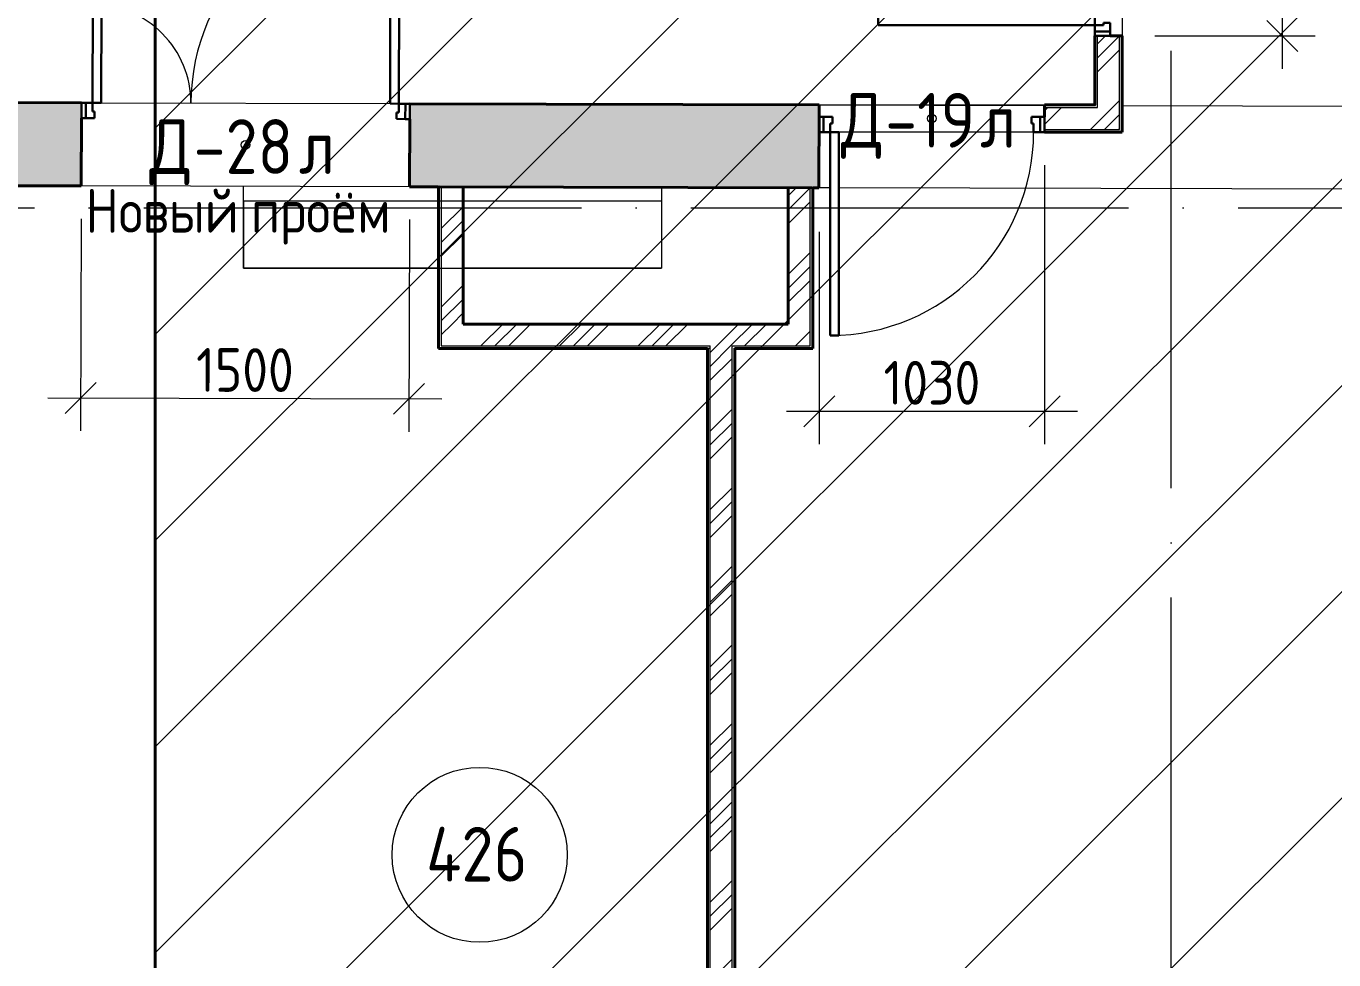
# Model space of a CAD drawing. Header units: millimetres. Extents: x 3050 to 430575, y -569542 to 36130.
# Drawn here: x 292796 to 298773, y -425454 to -421184 of the extents above; entities that cross this region are included whole.
import ezdxf

# ---------------------------------------------------------------- set-up
doc = ezdxf.new("R2010")
doc.units = ezdxf.units.MM
doc.linetypes.add('ADSK_Линия сетки', pattern=[25, 20, -2.5, 0, -2.5])
doc.linetypes.add('ADSK_Сверху', pattern=[4.5, 3, -1.5])
for name, color, linetype, lineweight in [('Двери', 7, 'Continuous', 18), ('Марки дверей', 7, 'Continuous', 20), ('Марки помещений', 7, 'Continuous', 20), ('Оси', 7, 'Continuous', 9), ('Перекрытие', 7, 'Continuous', 18), ('Размеры', 7, 'Continuous', 9), ('Стены внутренние', 7, 'Continuous', 18), ('Стены штриховка', 7, 'Continuous', 18)]:
    doc.layers.add(name, color=color, linetype=linetype, lineweight=lineweight)
doc.layers.add('Линии', color=7, linetype='Continuous', lineweight=9, true_color=0x00a600)
doc.styles.add('GOST Common', font='GOST_Common.ttf', dxfattribs={"width": 0.9, "height": 200})
doc.styles.add('GOST Common_1', font='GOST_Common.ttf', dxfattribs={"width": 0.9, "height": 350})
doc.styles.add('GOST Common_2', font='GOST_Common.ttf', dxfattribs={"width": 0.9, "height": 250})
doc.dimstyles.new('ADSK_Основной_2_мм_Округление_до_1_мм', dxfattribs={"dimscale": 304.8, "dimtxt": 201.142999, "dimasz": 0.463911, "dimexe": 0.492126, "dimexo": 0.492126, "dimgap": 0.098425, "dimtad": 1, "dimdec": 0, "dimdsep": 46, "dimtxsty": 'GOST Common', "dimblk1": 'OBLIQUE', "dimblk2": 'OBLIQUE', "dimsah": 1, "dimcen": 0.09, "dimdle": 0.492126, "dimazin": 2, "dimtfac": 1, "dimtdec": 4, "dimtix": 1, "dimtmove": 0, "dimatfit": 3, "dimfxl": 1, "dimtvp": 1, "dimtolj": 1, "dimtzin": 0, "dimlwd": 20, "dimlwe": 20, "dimarcsym": 2})
pattern_1 = [(45, (279419.6, -430621.92), (-179.605, 179.605), []), (45, (279483.1, -430621.92), (0, 359.2102), []), (45, (279356.1, -430621.92), (0, 359.2102), [])]

# ---------------------------------------------------------------- blocks, each defined once
blk = doc.blocks.new('AC_Дверь_Двупольная - Д-28л 1500х2200h-2309813-04 План 4-го этажа маркировочный')
at = {"layer": 'Двери', "lineweight": 30}
for p, q in [((700, 1140), (660, 1140)), ((660, 1140), (660, 190)), ((700, 190), (700, 1140)), ((-700, 640), (-660, 640)), ((-700, 190), (-700, 640)), ((-660, 640), (-660, 190)), ((-750, 190), (-730, 190)), ((-750, 120), (-750, 190)), ((-730, 190), (-700, 190)), ((-730, 120), (-730, 190)), ((-730, 190), (-730, 120)), ((-660, 190), (-700, 190)), ((-700, 190), (-700, 150)), ((660, 190), (700, 190)), ((730, 190), (700, 190)), ((700, 190), (700, 150)), ((730, 120), (730, 190)), ((750, 190), (730, 190)), ((730, 190), (730, 120)), ((750, 120), (750, 190)), ((-730, 120), (-750, 120)), ((-690, 120), (-730, 120)), ((-700, 150), (-690, 150)), ((-690, 150), (-690, 120)), ((700, 150), (690, 150)), ((690, 150), (690, 120)), ((690, 120), (730, 120)), ((730, 120), (750, 120))]:
    blk.add_line(p, q, dxfattribs=at)
at = {"layer": 'Двери'}
for centre, radius, start, end in [((700, 190), 950, 90, 180), ((-700, 190), 450, 360, 90)]:
    blk.add_arc(centre, radius, start, end, dxfattribs=at)
blk = doc.blocks.new('AC_Дверь_Двупольная - Д-32п 1700х2200h-2309859-04 План 4-го этажа маркировочный')
at = {"layer": 'Двери', "lineweight": 30}
for p, q in [((-800, 1052), (-760, 1052)), ((-800, 62), (-800, 1052)), ((-760, 1052), (-760, 62)), ((800, 672), (760, 672)), ((760, 672), (760, 62)), ((800, 62), (800, 672)), ((-850, 62), (-830, 62)), ((-850, -8), (-850, 62)), ((-830, 62), (-800, 62)), ((-830, -8), (-830, 62)), ((-830, 62), (-830, -8)), ((-760, 62), (-800, 62)), ((-800, 62), (-800, 22)), ((760, 62), (800, 62)), ((830, 62), (800, 62)), ((800, 62), (800, 22)), ((830, -8), (830, 62)), ((850, 62), (830, 62)), ((830, 62), (830, -8)), ((850, -8), (850, 62)), ((-800, 22), (-790, 22)), ((-790, 22), (-790, -8)), ((800, 22), (790, 22)), ((790, 22), (790, -8)), ((-830, -8), (-850, -8)), ((-790, -8), (-830, -8)), ((790, -8), (830, -8)), ((830, -8), (850, -8))]:
    blk.add_line(p, q, dxfattribs=at)
at = {"layer": 'Двери', "linetype": 'ADSK_Сверху', "lineweight": 9}
for p, q in [((-760, 1037), (-744, 1037)), ((-744, 1037), (-744, 998.5)), ((-744, 1017.7), (-744, 1026.4)), ((-744, 1026.4), (-720.3, 1026.4)), ((-720.3, 1026.4), (-677.5, 983.6)), ((-744, 998.5), (-760, 998.5)), ((-744, 1007.7), (-713.9, 977.6)), ((-713.9, 136.4), (-713.9, 977.6)), ((-677.5, 130.3), (-677.5, 983.6)), ((720.3, 646.4), (677.5, 603.6)), ((677.5, 130.3), (677.5, 603.6)), ((744, 627.7), (713.9, 597.6)), ((744, 646.4), (720.3, 646.4)), ((760, 657), (744, 657)), ((744, 657), (744, 618.5)), ((744, 637.7), (744, 646.4)), ((744, 618.5), (760, 618.5)), ((713.9, 136.4), (713.9, 597.6)), ((-744, 106.3), (-713.9, 136.4)), ((-720.3, 87.5), (-677.5, 130.3)), ((720.3, 87.5), (677.5, 130.3)), ((744, 106.3), (713.9, 136.4)), ((-744, 115.5), (-760, 115.5)), ((-760, 77), (-744, 77)), ((-744, 77), (-744, 115.5)), ((-744, 87.5), (-720.3, 87.5)), ((744, 87.5), (720.3, 87.5)), ((744, 77), (744, 115.5)), ((744, 115.5), (760, 115.5)), ((760, 77), (744, 77))]:
    blk.add_line(p, q, dxfattribs=at)
at = {"layer": 'Двери'}
for centre, radius, start, end in [((-800, 62), 990, 360, 90), ((800, 62), 610, 90, 180)]:
    blk.add_arc(centre, radius, start, end, dxfattribs=at)
blk = doc.blocks.new('AC_Дверь_Однопольная - Д-19л 1030х2200h-1983222-04 План 4-го этажа маркировочный')
at = {"layer": 'Двери', "lineweight": 30}
for p, q in [((465, 992), (425, 992)), ((425, 992), (425, 62)), ((465, 62), (465, 992)), ((-495, 62), (-515, 62)), ((-515, 62), (-515, -8)), ((-465, 62), (-495, 62)), ((-495, 62), (-495, -8)), ((-495, -8), (-495, 62)), ((-465, 22), (-465, 62)), ((425, 62), (465, 62)), ((495, 62), (465, 62)), ((465, 62), (465, 22)), ((495, -8), (495, 62)), ((515, 62), (495, 62)), ((495, 62), (495, -8)), ((515, -8), (515, 62)), ((-455, 22), (-465, 22)), ((-455, -8), (-455, 22)), ((465, 22), (455, 22)), ((455, 22), (455, -8)), ((-515, -8), (-495, -8)), ((-495, -8), (-455, -8)), ((455, -8), (495, -8)), ((495, -8), (515, -8))]:
    blk.add_line(p, q, dxfattribs=at)
at = {"layer": 'Двери'}
blk.add_arc((465, 62), 930, 90, 180, dxfattribs=at)
blk = doc.blocks.new('ADSK_Марка_Помещение_ОдноЗначение - Номер-247393-04 План 4-го этажа маркировочный')
at = {"layer": 'Марки помещений'}
blk.add_circle((0, 0), 4, dxfattribs=at)
blk = doc.blocks.new('ADSK_Марка_Дверь - Марка типа и комментарии-2020407-04 План 4-го этажа маркировочный')
at = {"layer": 'Марки дверей', "lineweight": 9}
blk.add_circle((0, 0), 0.2, dxfattribs=at)
blk = doc.blocks.new('ADSK_Марка_Дверь - Типоразмер_ADSK_Марка-58376-04 План 4-го этажа маркировочный')
at = {"layer": 'Марки дверей', "lineweight": 9}
blk.add_circle((0, 0), 0.2, dxfattribs=at)
blk = doc.blocks.new('_Oblique')
at = {"color": 0, "linetype": 'ByBlock', "lineweight": -2}
blk.add_line((-0.5, -0.5), (0.5, 0.5), dxfattribs=at)
blk = doc.blocks.new('*D9941')
at = {"layer": 'Defpoints', "color": 0, "lineweight": 40, "transparency": 16777216}
for p in [(293048.1, -421915.2), (294548.1, -421919.1), (294545.5, -422889)]:
    blk.add_point(p, dxfattribs=at)
at = {"layer": 'Размеры', "color": 0, "lineweight": 20, "transparency": 16777216}
for p, q in [((293047.7, -422065.2), (293045.1, -423035)), ((294547.7, -422069.1), (294545.1, -423039)), ((292895.5, -422884.6), (294695.5, -422889.4))]:
    blk.add_line(p, q, dxfattribs=at)
at = {"layer": 'Размеры', "color": 0, "lineweight": 20, "transparency": 16777216, "xscale": 141.4, "yscale": 141.4, "zscale": 141.4}
for p, rotation in [((293045.5, -422885), 179.8485505273575), ((294545.5, -422889), 359.8485505273575)]:
    blk.add_blockref('_Oblique', p, dxfattribs=dict(at, rotation=rotation))
at = {"layer": 'Размеры', "color": 0, "lineweight": 20, "transparency": 16777216, "insert": (293795.8, -422757), "char_height": 200, "width": 560.473, "attachment_point": 5, "rotation": 359.84855, "style": 'GOST Common'}
blk.add_mtext('\\A1;1500', dxfattribs=at)
blk = doc.blocks.new('*D9942')
at = {"layer": 'Defpoints', "color": 0, "lineweight": 40, "transparency": 16777216}
for p in [(297450.5, -421670.2), (296420.5, -421975.1), (297450.5, -422945.5)]:
    blk.add_point(p, dxfattribs=at)
at = {"layer": 'Размеры', "color": 0, "lineweight": 20, "transparency": 16777216}
for p, q in [((297450.5, -421820.2), (297450.5, -423095.5)), ((296420.5, -422125.1), (296420.5, -423095.5)), ((296270.5, -422945.5), (297600.5, -422945.5))]:
    blk.add_line(p, q, dxfattribs=at)
at = {"layer": 'Размеры', "color": 0, "lineweight": 20, "transparency": 16777216, "xscale": 141.4, "yscale": 141.4, "zscale": 141.4, "rotation": 180}
blk.add_blockref('_Oblique', (296420.5, -422945.5), dxfattribs=at)
at = {"layer": 'Размеры', "color": 0, "lineweight": 20, "transparency": 16777216, "xscale": 141.4, "yscale": 141.4, "zscale": 141.4}
blk.add_blockref('_Oblique', (297450.5, -422945.5), dxfattribs=at)
at = {"layer": 'Размеры', "color": 0, "lineweight": 20, "transparency": 16777216, "insert": (296935.5, -422815.5), "char_height": 200, "width": 560.473, "attachment_point": 5, "style": 'GOST Common'}
blk.add_mtext('\\A1;1030', dxfattribs=at)
blk = doc.blocks.new('*D9943')
at = {"layer": 'Defpoints', "color": 0, "lineweight": 40, "transparency": 16777216}
for p in [(297804.5, -419529.4), (298537.7, -419529.4), (297804.5, -421229.4)]:
    blk.add_point(p, dxfattribs=at)
at = {"layer": 'Размеры', "color": 0, "lineweight": 20, "transparency": 16777216}
for p, q in [((298537.7, -421379.4), (298537.7, -419379.4)), ((297954.5, -419529.4), (298687.7, -419529.4)), ((297954.5, -421229.4), (298687.7, -421229.4))]:
    blk.add_line(p, q, dxfattribs=at)
at = {"layer": 'Размеры', "color": 0, "lineweight": 20, "transparency": 16777216, "xscale": 141.4, "yscale": 141.4, "zscale": 141.4}
for p, rotation in [((298537.7, -419529.4), 90), ((298537.7, -421229.4), 270)]:
    blk.add_blockref('_Oblique', p, dxfattribs=dict(at, rotation=rotation))
at = {"layer": 'Размеры', "color": 0, "lineweight": 20, "transparency": 16777216, "insert": (298407.7, -420379.4), "char_height": 200, "width": 560.473, "attachment_point": 5, "rotation": 90, "style": 'GOST Common'}
blk.add_mtext('\\A1;1700', dxfattribs=at)

msp = doc.modelspace()

# ---------------------------------------------------------------- hatches: boundary and pattern name
at = {"lineweight": 13, "true_color": 0x636466}
h = msp.add_hatch(dxfattribs=at)
h.set_pattern_fill('ANSI31', color=251, scale=210)
h.set_pattern_definition([(45, (-1812091.45, -109463.3), (-471.46345, 471.46345), [])])
h.paths.add_polyline_path([(336184.02, -379783.78), (293385.25, -379662.32), (293385.25, -437206.01), (336184.02, -437327.46)])
at = {"layer": 'Стены внутренние', "lineweight": 9}
h = msp.add_hatch(dxfattribs=at)
h.set_pattern_fill('FP_1', color=256, style=0, pattern_type=2)
h.set_pattern_definition(pattern_1)
h.paths.add_polyline_path([(297692.52, -421656.89), (297792.52, -421656.89), (297792.52, -421229.38), (297692.52, -421229.38), (297692.52, -421556.89)])
h.paths.add_polyline_path([(297692.52, -419529.38), (297792.52, -419529.38), (297792.52, -419429.38), (297692.52, -419429.38)])
at = {"layer": 'Стены внутренние', "true_color": 0xc0c0c0}
h = msp.add_hatch(color=9, dxfattribs=at)
h.paths.add_polyline_path([(296419.47, -421924.09), (296420.47, -421544.09), (294549.07, -421539.15), (294548.06, -421919.15), (296262.58, -421923.68)])
h.paths.add_polyline_path([(293048.07, -421915.18), (293048.89, -421535.18), (289846.5, -421526.72), (289845.5, -421906.72), (292320.39, -421913.26)])
h.paths.add_polyline_path([(288515.5, -421903.2), (288515.5, -421523.2), (287552.63, -421520.65), (287553.37, -421900.66), (288378.21, -421902.84)])
at = {"layer": 'Стены внутренние', "lineweight": 9}
h = msp.add_hatch(dxfattribs=at)
h.set_pattern_fill('FP_1', color=256, style=0, pattern_type=2)
h.set_pattern_definition(pattern_1)
h.paths.add_polyline_path([(297680.52, -421656.89), (297692.52, -421656.89), (297692.52, -421556.89), (297450.47, -421556.89), (297450.47, -421656.89), (297670.51, -421656.89)])
h = msp.add_hatch(dxfattribs=at)
h.set_pattern_fill('FP_1', color=256, style=0, pattern_type=2)
h.set_pattern_definition(pattern_1)
h.paths.add_polyline_path([(294693, -422546.89), (294793, -422546.89), (294793, -421919.79), (294693, -421919.53), (294693, -422290.73)])
h = msp.add_hatch(dxfattribs=at)
h.set_pattern_fill('FP_1', color=256, style=0, pattern_type=2)
h.set_pattern_definition(pattern_1)
h.paths.add_polyline_path([(296378.8, -422646.89), (296378.8, -421923.99), (296278.8, -421924.09), (296278.8, -422646.89)])
h = msp.add_hatch(dxfattribs=at)
h.set_pattern_fill('FP_1', color=256, style=0, pattern_type=2)
h.set_pattern_definition(pattern_1)
h.paths.add_polyline_path([(296022.26, -422646.89), (296278.8, -422646.89), (296278.8, -422546.89), (294693, -422546.89), (294693, -422646.89), (295981, -422646.89)])
h = msp.add_hatch(dxfattribs=at)
h.set_pattern_fill('FP_1', color=256, style=0, pattern_type=2)
h.set_pattern_definition(pattern_1)
h.paths.add_polyline_path([(295922.26, -427882.41), (296022.26, -427882.41), (296022.26, -422646.89), (295922.26, -422646.89), (295922.26, -427752.23)])

# ---------------------------------------------------------------- linework, layer by layer
at = {"color": 3, "lineweight": 40}
msp.add_lwpolyline([(266961.99, -379662.32), (293385.25, -379662.32), (293385.25, -437206.01), (266961.99, -437206.01)], close=True, dxfattribs=at)
at = {"color": 251, "lineweight": 30, "true_color": 0x636466}
msp.add_lwpolyline([(293385.25, -379662.32), (336184.02, -379783.78), (336184.02, -437327.46), (293385.25, -437206.01)], close=True, dxfattribs=at)
at = {"layer": 'Линии', "color": 8, "lineweight": 18, "true_color": 0x808080}
for p, q in [((293139.07, -421535.42), (294459.07, -421538.91)), ((296420.47, -421544.09), (297450.47, -421546.82)), ((297804.52, -421547.75), (301533.67, -421557.61)), ((294548.06, -421919.15), (293048.07, -421915.18)), ((296470.47, -421924.23), (296419.47, -421924.09)), ((301533.67, -421937.61), (296510.47, -421924.33))]:
    msp.add_line(p, q, dxfattribs=at)
at = {"layer": 'Оси', "linetype": 'ADSK_Линия сетки', "ltscale": 100}
for p, q in [((298029.52, -435797.51), (298029.52, -386087.13)), ((268333.38, -422015.13), (336561.32, -422015.13))]:
    msp.add_line(p, q, dxfattribs=at)
at = {"layer": 'Перекрытие', "color": 136, "true_color": 0x008080}
for p, q in [((293789.82, -422290.73), (293789.82, -421917.14)), ((295700.14, -421922.19), (295700.14, -422290.73)), ((294681, -422290.73), (293789.82, -422290.73)), ((295700.14, -422290.73), (294793, -422290.73))]:
    msp.add_line(p, q, dxfattribs=at)
at = {"layer": 'Перекрытие', "color": 9, "linetype": 'ADSK_Сверху', "true_color": 0xaad4d4}
for p, q in [((295700.14, -421984.64), (293789.82, -421984.64)), ((293789.82, -421984.64), (293789.82, -422290.73)), ((293789.82, -422290.73), (295700.14, -422290.73))]:
    msp.add_line(p, q, dxfattribs=at)
at = {"layer": 'Стены внутренние'}
for p, q in [((297804.52, -419541.38), (297804.52, -421229.38)), ((296420.47, -421544.89), (297450.47, -421544.89)), ((296420.47, -421598.89), (296420.47, -421544.89)), ((297400.47, -421668.89), (296510.47, -421668.89))]:
    msp.add_line(p, q, dxfattribs=at)
at = {"layer": 'Стены внутренние', "lineweight": 40}
for p, q in [((297680.52, -421229.38), (297680.52, -421544.89)), ((297804.52, -421229.38), (297750.52, -421229.38)), ((297804.52, -421668.89), (297804.52, -421229.38)), ((293049.07, -421535.18), (289846.5, -421526.72)), ((296420.47, -421544.09), (294549.07, -421539.15)), ((296419.47, -421924.09), (296420.47, -421544.09)), ((297680.52, -421544.89), (297450.47, -421544.89)), ((297450.47, -421544.89), (297450.47, -421598.89)), ((293048.07, -421915.18), (293048.89, -421605.18)), ((294548.88, -421609.15), (294548.06, -421919.15)), ((297450.47, -421668.89), (297804.52, -421668.89)), ((289845.5, -421906.72), (293048.07, -421915.18)), ((294548.06, -421919.15), (294681, -421919.5)), ((294681, -421919.5), (294681, -422658.89)), ((294683, -421919.5), (296388.8, -421924.01)), ((294793, -422546.89), (294793, -421919.79)), ((296278.8, -421923.72), (296278.8, -422546.89)), ((296390.8, -422658.89), (296390.8, -421924.02)), ((296390.8, -421924.02), (296419.47, -421924.09)), ((296278.8, -422546.89), (294793, -422546.89)), ((294681, -422658.89), (295910.26, -422658.89)), ((295910.26, -422658.89), (295910.26, -427882.41)), ((296034.26, -427882.41), (296034.26, -422658.89)), ((296034.26, -422658.89), (296390.8, -422658.89))]:
    msp.add_line(p, q, dxfattribs=at)
at = {"layer": 'Стены штриховка'}
for p, q in [((297682.52, -421546.89), (297682.52, -421229.38)), ((297692.52, -421556.89), (297692.52, -421229.38)), ((297792.52, -421656.89), (297792.52, -421229.38)), ((297802.52, -421668.89), (297802.52, -421229.38)), ((297450.47, -421546.89), (297682.52, -421546.89)), ((297450.47, -421556.89), (297692.52, -421556.89)), ((297450.47, -421656.89), (297792.52, -421656.89)), ((297450.47, -421666.89), (297804.52, -421666.89)), ((297792.52, -421666.89), (297792.52, -421668.89)), ((294683, -421919.5), (294681, -421919.5)), ((294683, -421919.5), (294683, -422658.89)), ((294693, -421919.53), (294693, -422646.89)), ((296378.8, -422646.89), (296378.8, -421923.99)), ((296390.8, -421924.02), (296388.8, -421924.01)), ((296388.8, -422658.89), (296388.8, -421924.01)), ((294683, -422646.89), (294681, -422646.89)), ((294681, -422656.89), (295922.26, -422656.89)), ((294693, -422646.89), (295922.26, -422646.89)), ((295922.26, -427882.41), (295922.26, -422646.89)), ((296022.26, -427882.41), (296022.26, -422646.89)), ((296022.26, -422646.89), (296378.8, -422646.89)), ((296032.26, -427882.41), (296032.26, -422656.89)), ((296032.26, -422656.89), (296390.8, -422656.89)), ((296378.8, -422656.89), (296378.8, -422658.89)), ((295912.26, -427882.41), (295912.26, -422658.89))]:
    msp.add_line(p, q, dxfattribs=at)

# ---------------------------------------------------------------- block references
at = {"layer": 'Двери', "linetype": 'ADSK_Сверху', "lineweight": 9, "rotation": 90}
msp.add_blockref('AC_Дверь_Двупольная - Д-32п 1700х2200h-2309859-04 План 4-го этажа маркировочный', (297742.52, -420379.38), dxfattribs=at)
at = {"layer": 'Двери'}
for name, p, rotation in [('AC_Дверь_Двупольная - Д-28л 1500х2200h-2309813-04 План 4-го этажа маркировочный', (293798.57, -421727.16), 359.8485505277052), ('AC_Дверь_Однопольная - Д-19л 1030х2200h-1983222-04 План 4-го этажа маркировочный', (296935.47, -421606.89), 180)]:
    msp.add_blockref(name, p, dxfattribs=dict(at, rotation=rotation))
at = {"layer": 'Марки дверей', "xscale": 99.99999999999993, "yscale": 99.99999999999993, "zscale": 99.99999999999993}
for name, p in [('ADSK_Марка_Дверь - Типоразмер_ADSK_Марка-58376-04 План 4-го этажа маркировочный', (296935.47, -421606.89)), ('ADSK_Марка_Дверь - Марка типа и комментарии-2020407-04 План 4-го этажа маркировочный', (293798.57, -421727.16))]:
    msp.add_blockref(name, p, dxfattribs=at)
at = {"layer": 'Марки помещений', "xscale": 99.99999999999993, "yscale": 99.99999999999993, "zscale": 99.99999999999993}
msp.add_blockref('ADSK_Марка_Помещение_ОдноЗначение - Номер-247393-04 План 4-го этажа маркировочный', (294868.72, -424974.1), dxfattribs=at)

# ---------------------------------------------------------------- texts
at = {"layer": 'Марки дверей', "lineweight": 9, "attachment_point": 1}
for s, insert, char_height, width, style in [('\\fGOST Common|b0|i0|c204|p34|;\\W.9;Д', (296519.49, -421489.88), 250, 245.3164, 'GOST Common_2'), ('-19', (296721.9, -421489.88), 250, 526.7087, 'GOST Common_2'), ('\\fGOST Common|b0|i0|c204|p34|;\\W.9;л', (297156.47, -421489.88), 250, 194.8101, 'GOST Common_2'), ('\\fGOST Common|b0|i0|c204|p34|;\\W.9;Д', (293358.74, -421610.15), 250, 245.3164, 'GOST Common_2'), ('-28', (293561.14, -421610.15), 250, 584.4302, 'GOST Common_2'), ('\\fGOST Common|b0|i0|c204|p34|;\\W.9;л', (294043.35, -421610.15), 250, 194.8101, 'GOST Common_2'), ('Новый', (293067.14, -421929.05), 200, 836.9617, 'GOST Common_1'), ('проём', (293823.18, -421929.05), 200, 815.3162, 'GOST Common_1')]:
    msp.add_mtext(s, dxfattribs=dict(at, insert=insert, char_height=char_height, width=width, style=style))
at = {"layer": 'Марки помещений', "lineweight": 9, "insert": (294623.91, -424846.37), "char_height": 250, "width": 606.0757, "attachment_point": 1, "style": 'GOST Common_2'}
msp.add_mtext('426', dxfattribs=at)

# ---------------------------------------------------------------- dimensions: what is measured, and where the dimension line sits
at = {"layer": 'Размеры', "lineweight": 20}
for base, p1, p2, angle, override, picture, middle in [((298537.66, -419529.38), (297804.52, -421229.38), (297804.52, -419529.38), 90, {"dimpost": '<>', "dimfxl": 1700}, '*D9943', (298407.66, -420379.38)), ((294545.5, -422888.99), (293048.07, -421915.18), (294548.06, -421919.15), 359.848551, {"dimpost": '<>', "dimfxl": 1500}, '*D9941', (293795.84, -422757.01))]:
    dim = msp.add_linear_dim(base=base, p1=p1, p2=p2, angle=angle, dimstyle='ADSK_Основной_2_мм_Округление_до_1_мм', override=override, dxfattribs=at)
    dim.commit()
    dim.dimension.update_dxf_attribs({"geometry": picture, "text_midpoint": middle})
dim = msp.add_linear_dim(base=(297450.47, -422945.48), p1=(296420.47, -421975.13), p2=(297450.47, -421670.16), dimstyle='ADSK_Основной_2_мм_Округление_до_1_мм', override={"dimpost": '<>', "dimfxl": 1074.19958}, dxfattribs=at)
dim.commit()
dim.dimension.update_dxf_attribs({"geometry": '*D9942', "text_midpoint": (296935.47, -422815.48)})

doc.saveas('drawing.dxf')
